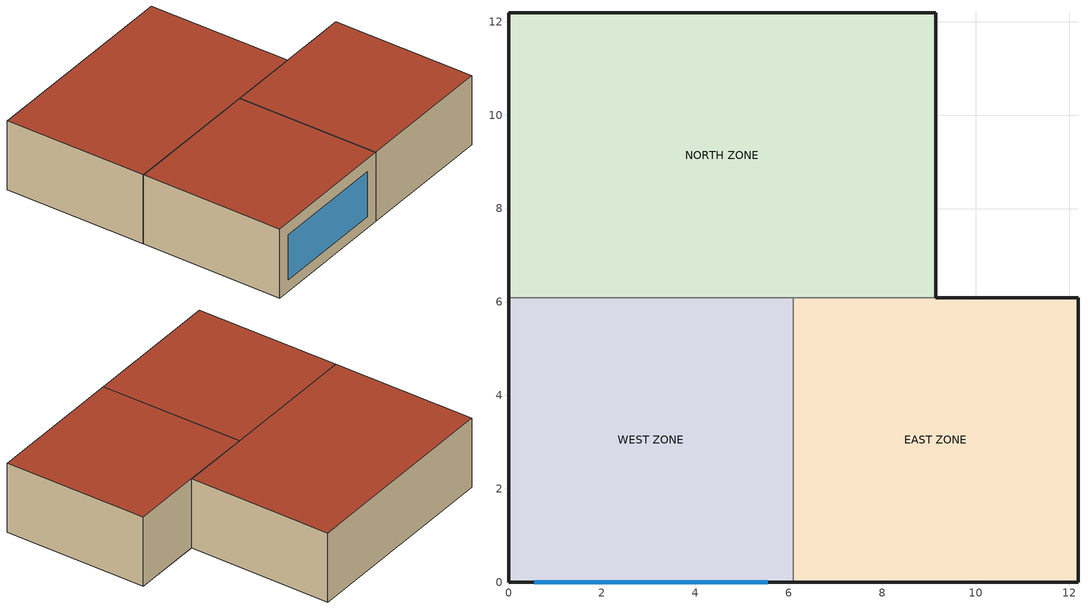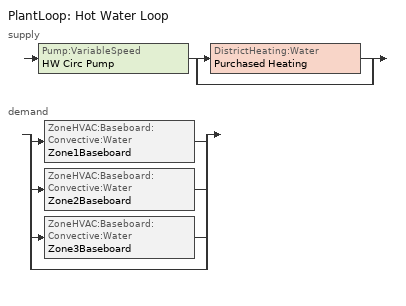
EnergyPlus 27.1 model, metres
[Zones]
WEST ZONE
 floor adiabatic (FLOOR SLAB 8 IN): 0,0 0,6.1 6.1,6.1 6.1,0 z0
 wall outside (EXTWALL80): 0,6.1 0,0 6.1,0 z0:3.05
 wall to NORTH ZONE (PARTITION06): 6.1,6.1 0,6.1 z0:3.05
 wall to EAST ZONE (PARTITION06): 6.1,0 6.1,6.1 z0:3.05
 window (WIN-CON-LIGHT): 0.55,0 5.55,0 z0.5:2.5
 roof outside (ROOF34): 0,6.1 0,0 6.1,0 6.1,6.1 z3.05
EAST ZONE
 floor adiabatic (FLOOR SLAB 8 IN): 6.1,0 6.1,6.1 12.19,6.1 12.19,0 z0
 wall outside (EXTWALL80): 6.1,0 12.19,0 12.19,6.1 9.14,6.1 z0:3.05
 wall to NORTH ZONE (PARTITION06): 9.14,6.1 6.1,6.1 z0:3.05
 roof outside (ROOF34): 6.1,6.1 6.1,0 12.19,0 12.19,6.1 z3.05
NORTH ZONE
 floor adiabatic (FLOOR SLAB 8 IN): 0,6.1 0,12.19 9.14,12.19 9.14,6.1 z0
 wall outside (EXTWALL80): 9.14,6.1 9.14,12.19 0,12.19 0,6.1 z0:3.05
 roof outside (ROOF34): 0,12.19 0,6.1 9.14,6.1 9.14,12.19 z3.05
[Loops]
PlantLoop 'Hot Water Loop'
 supply: Pump:VariableSpeed 'HW Circ Pump' > split
  | DistrictHeating:Water 'Purchased Heating'
  | bypass
 demand: split
  | ZoneHVAC:Baseboard:Convective:Water 'Zone1Baseboard'
  | ZoneHVAC:Baseboard:Convective:Water 'Zone2Baseboard'
  | ZoneHVAC:Baseboard:Convective:Water 'Zone3Baseboard'
  | bypass
[Building]
NONE: North Axis {deg}=0; Terrain=Suburbs; Loads Convergence Tolerance Value {W}=0.04; Temperature Convergence Tolerance Value {deltaC}=0.4; Solar Distribution=FullInteriorAndExterior; Maximum Number of Warmup Days=25; Minimum Number of Warmup Days=6
[Site:Location]
Chicago Ohare Intl Ap IL USA WMO=725300: Latitude {deg}=41.99; Longitude {deg}=-87.91; Time Zone {hr}=-6; Elevation {m}=205
[SizingPeriod:DesignDay] Day of Month=21; Humidity Condition Type=Wetbulb; Barometric Pressure {Pa}=98886; Rain Indicator=No; Snow Indicator=No; Daylight Saving Time Indicator=No; Solar Model Indicator=ASHRAEClearSky
Name | Month | Day Type | Maximum Dry-Bulb Temperature {C} | Daily Dry-Bulb Temperature Range {deltaC} | Wetbulb or DewPoint at Maximum Dry-Bulb {C} | Wind Speed {m/s} | Wind Direction {deg} | Sky Clearness
Chicago Ohare Intl Ap Ann Htg 99% Condns DB | 1 | WinterDesignDay | -16.6 | 0 | -16.6 | 4.9 | 270 | 0
Chicago Ohare Intl Ap Ann Clg 1% Condns DB=>MWB | 7 | SummerDesignDay | 31.6 | 10.5 | 23 | 5.2 | 230 | 1
[Site:GroundTemperature:BuildingSurface]
20.03, 20.03, 20.13, 20.3, 20.43, 20.52, 20.62, 20.77, 20.78, 20.55, 20.44, 20.2
[Material] Thermal Absorptance=0.9
Name | Roughness | Thickness {m} | Conductivity {W/m-K} | Density {kg/m3} | Specific Heat {J/kg-K} | Solar Absorptance | Visible Absorptance
A1 - 1 IN STUCCO | Smooth | 0.0253898 | 0.691831 | 1858.142 | 836.8 | 0.92 | 0.92
C4 - 4 IN COMMON BRICK | Rough | 0.101498 | 0.726422 | 1922.216 | 836.8 | 0.76 | 0.76
E1 - 3 / 4 IN PLASTER OR GYP BOARD | Smooth | 0.01905 | 0.726422 | 1601.846 | 836.8 | 0.92 | 0.92
C6 - 8 IN CLAY TILE | Smooth | 0.203302 | 0.570761 | 1121.292 | 836.8 | 0.82 | 0.82
C10 - 8 IN HW CONCRETE | MediumRough | 0.203302 | 1.729577 | 2242.585 | 836.8 | 0.65 | 0.65
E2 - 1 / 2 IN SLAG OR STONE | Rough | 0.0127102 | 1.435549 | 881.0155 | 1673.6 | 0.55 | 0.55
E3 - 3 / 8 IN FELT AND MEMBRANE | Rough | 0.00954024 | 0.190253 | 1121.292 | 1673.6 | 0.75 | 0.75
B5 - 1 IN DENSE INSULATION | VeryRough | 0.0253898 | 0.0432394 | 91.30524 | 836.8 | 0.5 | 0.5
C12 - 2 IN HW CONCRETE | MediumRough | 0.0509016 | 1.729577 | 2242.585 | 836.8 | 0.65 | 0.65
[WindowMaterial:Glazing]
WIN-LAY-GLASS-LIGHT: Optical Data Type=SpectralAverage; Thickness {m}=0.003; Solar Transmittance at Normal Incidence=0.9; Front Side Solar Reflectance at Normal Incidence=0.031; Back Side Solar Reflectance at Normal Incidence=0.031; Visible Transmittance at Normal Incidence=0.9; Front Side Visible Reflectance at Normal Incidence=0.05; Back Side Visible Reflectance at Normal Incidence=0.05; Infrared Transmittance at Normal Incidence=0; Front Side Infrared Hemispherical Emissivity=0.84; Back Side Infrared Hemispherical Emissivity=0.84; Conductivity {W/m-K}=0.9
[Construction]
EXTWALL80: A1 - 1 IN STUCCO, C4 - 4 IN COMMON BRICK, E1 - 3 / 4 IN PLASTER OR GYP BOARD
PARTITION06: E1 - 3 / 4 IN PLASTER OR GYP BOARD, C6 - 8 IN CLAY TILE, E1 - 3 / 4 IN PLASTER OR GYP BOARD
FLOOR SLAB 8 IN: C10 - 8 IN HW CONCRETE
ROOF34: E2 - 1 / 2 IN SLAG OR STONE, E3 - 3 / 8 IN FELT AND MEMBRANE, B5 - 1 IN DENSE INSULATION, C12 - 2 IN HW CONCRETE
WIN-CON-LIGHT: WIN-LAY-GLASS-LIGHT
[Zone] Type=1; Multiplier=1; Ceiling Height {m}=autocalculate; Volume {m3}=autocalculate
WEST ZONE; EAST ZONE; NORTH ZONE
[People] Number of People Schedule=OFFICE OCCUPANCY; Number of People Calculation Method=people; Fraction Radiant=0.3; Activity Level Schedule=Activity Sch; Carbon Dioxide Generation Rate {m3/s-W}=3.82E-8; Mean Radiant Temperature Calculation Type=EnclosureAveraged; Work Efficiency Schedule=Work Eff Sch; Clothing Insulation Calculation Method=ClothingInsulationSchedule; Clothing Insulation Schedule=Clothing Sch; Air Velocity Schedule=Air Velo Sch; Thermal Comfort Model 1 Type=FANGER
Name | Zone or ZoneList or Space or SpaceList | Number of People
WEST ZONE | WEST ZONE | 25
EAST ZONE | EAST ZONE | 3
NORTH ZONE | NORTH ZONE | 4
[Lights] Schedule=OFFICE LIGHTING; Design Level Calculation Method=LightingLevel; Return Air Fraction=0; Fraction Radiant=0.2; Fraction Visible=0.2; Fraction Replaceable=0
Name | Zone or ZoneList or Space or SpaceList | Lighting Level {W}
EAST ZONE Lights 1 | EAST ZONE | 1464.375
NORTH ZONE Lights 1 | NORTH ZONE | 878.6252
[ElectricEquipment] Schedule=INTERMITTENT; Design Level Calculation Method=EquipmentLevel; Fraction Latent=0; Fraction Radiant=0.3; Fraction Lost=0
Name | Zone or ZoneList or Space or SpaceList | Design Level {W}
WEST ZONE ElecEq 1 | WEST ZONE | 2928.751
EAST ZONE ElecEq 1 | EAST ZONE | 1464.375
NORTH ZONE ElecEq 1 | NORTH ZONE | 2928.751
[ZoneControl:Thermostat] Control Type Schedule=Zone Control Type Sched; Control 1=Heating Setpoint with SB; Control 2=Cooling Setpoint with SB
Name | Zone or ZoneList
Zone 1 Thermostat | WEST ZONE
Zone 2 Thermostat | EAST ZONE
Zone 3 Thermostat | NORTH ZONE
[ThermostatSetpoint:SingleHeating]
Heating Setpoint with SB: Setpoint Temperature Schedule=Heating Setpoints
[ThermostatSetpoint:SingleCooling]
Cooling Setpoint with SB: Setpoint Temperature Schedule=Cooling Setpoints
[ZoneHVAC:WindowAirConditioner] Availability Schedule=CoolingCoilAvailSched; Maximum Supply Air Flow Rate {m3/s}=0.6; Cooling Convergence Tolerance=0.001
Name | Maximum Outdoor Air Flow Rate {m3/s} | Supply Air Fan | DX Cooling Coil | Supply Air Fan Operating Mode Schedule | Fan Placement
Zone1WindAC | 0 | Zone1WindACFan | Zone1WindACDXCoil | CyclingFanSch | BlowThrough
Zone2WindAC | 0 | Zone2WindACFan | Zone2WindACDXCoil | ConstantFanSch | BlowThrough
Zone3WindAC | 0.05 | Zone3WindACFan | Zone3WindACDXCoil | ConstantFanSch | DrawThrough
[ZoneHVAC:EnergyRecoveryVentilator] Availability Schedule=FanAndCoilAvailSched
Name | Heat Exchanger | Supply Air Flow Rate {m3/s} | Exhaust Air Flow Rate {m3/s} | Supply Air Fan | Exhaust Air Fan | Controller
Stand Alone ERV 1 | OA Heat Recovery 1 | 0.05 | 0.05 | Stand Alone ERV Supply Fan | Stand Alone ERV Exhaust Fan | ERV OA Controller 1
Stand Alone ERV 2 | OA Heat Recovery 2 | 0.05 | 0.05 | Stand Alone ERV Supply Fan 2 | Stand Alone ERV Exhaust Fan 2 | ERV OA Controller 2
Stand Alone ERV 3 | OA Heat Recovery 3 | 0.015 | 0.015 | Stand Alone ERV Supply Fan 3 | Stand Alone ERV Exhaust Fan 3
[ZoneHVAC:EnergyRecoveryVentilator:Controller] Temperature High Limit {C}=19; Temperature Low Limit {C}=14; Dewpoint Temperature Limit {C}=13.5; Exhaust Air Temperature Limit=NoExhaustAirTemperatureLimit; Exhaust Air Enthalpy Limit=NoExhaustAirEnthalpyLimit; Time of Day Economizer Flow Control Schedule=OutsideAirEconSched
Name | Electronic Enthalpy Limit Curve | High Humidity Control Flag | Humidistat Control Zone | High Humidity Outdoor Air Flow Ratio | Control High Indoor Humidity Based on Outdoor Humidity Ratio
ERV OA Controller 1 | ElectronicEnthalpyCurveA | Yes | WEST ZONE | 1.2 | Yes
ERV OA Controller 2 |  | No
[ZoneHVAC:Baseboard:Convective:Water] Availability Schedule=FanAndCoilAvailSched; Heating Design Capacity Method=HeatingDesignCapacity; Heating Design Capacity {W}=Autosize; U-Factor Times Area Value {W/K}=500; Convergence Tolerance=0.001
Name | Maximum Water Flow Rate {m3/s}
Zone1Baseboard; Zone3Baseboard | 0.0013
Zone2Baseboard | 0.0012
[Sizing:Zone] Zone Cooling Design Supply Air Temperature Input Method=SupplyAirTemperature; Zone Cooling Design Supply Air Temperature {C}=14; Zone Heating Design Supply Air Temperature Input Method=SupplyAirTemperature; Zone Heating Design Supply Air Temperature {C}=50; Zone Cooling Design Supply Air Humidity Ratio {kgWater/kgDryAir}=0.009; Zone Heating Design Supply Air Humidity Ratio {kgWater/kgDryAir}=0.004; Zone Heating Sizing Factor=0; Zone Cooling Sizing Factor=0; Cooling Design Air Flow Method=DesignDayWithLimit; Heating Design Air Flow Method=DesignDay; Account for Dedicated Outdoor Air System=No; Dedicated Outdoor Air System Control Strategy=NeutralSupplyAir; Dedicated Outdoor Air Low Setpoint Temperature for Design {C}=autosize; Dedicated Outdoor Air High Setpoint Temperature for Design {C}=autosize
Name | Design Specification Outdoor Air Object
WEST ZONE | SZ DSOA Zone 1
EAST ZONE | SZ DSOA Zone 2
NORTH ZONE | SZ DSOA Zone 3
[DesignSpecification:OutdoorAir] Outdoor Air Method=sum; Outdoor Air Flow per Person {m3/s-person}=0.00236; Outdoor Air Flow per Zone Floor Area {m3/s-m2}=0.000305; Outdoor Air Flow per Zone {m3/s}=0
SZ DSOA Zone 1; SZ DSOA Zone 2; SZ DSOA Zone 3
[Zone equipment]
WEST ZONE: Stand Alone ERV 1, Zone1WindAC, Zone1Baseboard
EAST ZONE: Stand Alone ERV 2, Zone2WindAC, Zone2Baseboard
NORTH ZONE: Stand Alone ERV 3, Zone3WindAC, Zone3Baseboard
[Fan:ConstantVolume] Availability Schedule=FanAndCoilAvailSched; Fan Total Efficiency=0.5; Pressure Rise {Pa}=75; Maximum Flow Rate {m3/s}=0.6; Motor Efficiency=0.9; Motor In Airstream Fraction=1
Zone2WindACFan; Zone3WindACFan
[Fan:OnOff]
Zone1WindACFan: Availability Schedule=FanAndCoilAvailSched; Fan Total Efficiency=0.5; Pressure Rise {Pa}=75; Maximum Flow Rate {m3/s}=0.6; Motor Efficiency=0.9; Motor In Airstream Fraction=1
[Fan:SystemModel] Availability Schedule=FanAndCoilAvailSched; Speed Control Method=Discrete; Electric Power Minimum Flow Rate Fraction=0; Motor Efficiency=0.9; Motor In Air Stream Fraction=1; Design Electric Power Consumption {W}=AUTOSIZE; Design Power Sizing Method=TotalEfficiencyAndPressure; Fan Total Efficiency=0.5
Name | Design Maximum Air Flow Rate {m3/s} | Design Pressure Rise {Pa}
Stand Alone ERV Supply Fan; Stand Alone ERV Exhaust Fan | 0.06 | 75
Stand Alone ERV Supply Fan 2; Stand Alone ERV Exhaust Fan 2 | 0.05 | 75
Stand Alone ERV Supply Fan 3; Stand Alone ERV Exhaust Fan 3 | 0.015 | 35
[Coil:Cooling:DX:SingleSpeed] Availability Schedule=CoolingCoilAvailSched; Gross Rated Total Cooling Capacity {W}=10548; Gross Rated Sensible Heat Ratio=0.75; Gross Rated Cooling COP {W/W}=3; Rated Air Flow Rate {m3/s}=0.6; 2023 Rated Evaporator Fan Power Per Volume Flow Rate {W/(m3/s)}=934.4; Total Cooling Capacity Function of Temperature Curve=WindACCoolCapFT; Total Cooling Capacity Function of Flow Fraction Curve=WindACCoolCapFFF; Energy Input Ratio Function of Temperature Curve=WindACEIRFT; Energy Input Ratio Function of Flow Fraction Curve=WindACEIRFFF; Part Load Fraction Correlation Curve=WindACPLFFPLR
Name | Nominal Time for Condensate Removal to Begin {s} | Ratio of Initial Moisture Evaporation Rate and Steady State Latent Capacity | Maximum Cycling Rate {cycles/hr} | Latent Capacity Time Constant {s}
Zone1WindACDXCoil
Zone2WindACDXCoil; Zone3WindACDXCoil | 1000 | 0.4 | 4 | 45
[HeatExchanger:AirToAir:SensibleAndLatent] Availability Schedule=FanAndCoilAvailSched; Sensible Effectiveness at 100% Heating Air Flow=0.76; Latent Effectiveness at 100% Heating Air Flow=0.68; Sensible Effectiveness at 100% Cooling Air Flow=0.76; Latent Effectiveness at 100% Cooling Air Flow=0.68; Supply Air Outlet Temperature Control=Yes; Heat Exchanger Type=Rotary; Frost Control Type=MinimumExhaustTemperature; Threshold Temperature {C}=1.7; Sensible Effectiveness of Heating Air Flow Curve=SenEffectivenessTable; Latent Effectiveness of Heating Air Flow Curve=LatEffectivenessTable; Sensible Effectiveness of Cooling Air Flow Curve=SenEffectivenessTable; Latent Effectiveness of Cooling Air Flow Curve=LatEffectivenessTable
Name | Nominal Supply Air Flow Rate {m3/s} | Nominal Electric Power {W}
OA Heat Recovery 1; OA Heat Recovery 2 | 0.05 | 50
OA Heat Recovery 3 | 0.015 | 40
[Pump:VariableSpeed]
HW Circ Pump: Design Maximum Flow Rate {m3/s}=0.005; Design Pump Head {Pa}=300000; Design Power Consumption {W}=2250; Motor Efficiency=0.87; Fraction of Motor Inefficiencies to Fluid Stream=0; Coefficient 1 of the Part Load Performance Curve=0; Coefficient 2 of the Part Load Performance Curve=1; Coefficient 3 of the Part Load Performance Curve=0; Coefficient 4 of the Part Load Performance Curve=0; Design Minimum Flow Rate {m3/s}=0; Pump Control Type=INTERMITTENT
[DistrictHeating:Water]
Purchased Heating: Nominal Capacity {W}=1000000
[PlantLoop]
Hot Water Loop: Fluid Type=Water; Plant Equipment Operation Scheme=Hot Loop Operation; Maximum Loop Temperature {C}=100; Minimum Loop Temperature {C}=10; Maximum Loop Flow Rate {m3/s}=0.005; Minimum Loop Flow Rate {m3/s}=0; Plant Loop Volume {m3}=autocalculate; Load Distribution Scheme=Optimal
[PlantEquipmentList]
heating plant: Purchased Heating
[PlantEquipmentOperation:HeatingLoad]
Purchased Heating Only: Load Range 1 Lower Limit {W}=0; Load Range 1 Upper Limit {W}=1000000; Range 1 Equipment List=heating plant
[PlantEquipmentOperationSchemes]
Hot Loop Operation: Control Scheme 1=Purchased Heating Only; Control Scheme 1 Schedule=ON
[SetpointManager:Scheduled] Control Variable=Temperature
Name | Schedule | Setpoint Node or NodeList
Hot Water Loop Setpoint Manager | HW Loop Temp Schedule | Hot Water Loop Setpoint Node List
Heat Exchanger Supply Air Temp Manager | Heat Exchanger Supply Air Temp Sch | Heat Exchanger Supply Air Nodes
[Schedule:Compact]
Activity Sch: Through: 12/31, For: AllDays, Until: 24:00, 131.8
Work Eff Sch; CyclingFanSch: Through: 12/31, For: AllDays, Until: 24:00, 0
Clothing Sch; ON; ConstantFanSch: Through: 12/31, For: AllDays, Until: 24:00, 1
Air Velo Sch: Through: 12/31, For: AllDays, Until: 24:00, 0.137
OFFICE OCCUPANCY: Through: 12/31, For: WeekDays SummerDesignDay, Until: 6:00, 0, Until: 7:00, 0.4, Until: 8:00, 0.75, Until: 12:00, 1, Until: 13:00, 0.5, Until: 16:00, 1, Until: 17:00, 0.5, Until: 18:00, 0.1, Until: 24:00, 0, For: AllOtherDays, Until: 24:00, 0
INTERMITTENT: Through: 12/31, For: WeekDays SummerDesignDay, Until: 8:00, 0, Until: 18:00, 1, Until: 24:00, 0, For: AllOtherDays, Until: 24:00, 0
OFFICE LIGHTING: Through: 12/31, For: WeekDays SummerDesignDay, Until: 6:00, 0.05, Until: 7:00, 0.2, Until: 17:00, 1, Until: 18:00, 0.5, Until: 24:00, 0.05, For: AllOtherDays, Until: 24:00, 0.05
HW Loop Temp Schedule: Through: 12/31, For: AllDays, Until: 24:00, 60
FanAndCoilAvailSched: Through: 3/31, For: AllDays, Until: 24:00, 1, Through: 9/30, For: WeekDays SummerDesignDay, Until: 7:00, 0, Until: 17:00, 1, Until: 24:00, 0, For: WinterDesignDay, Until: 24:00, 0, For: AllOtherDays, Until: 24:00, 0, Through: 12/31, For: AllDays, Until: 24:00, 1
CoolingCoilAvailSched: Through: 3/31, For: AllDays, Until: 24:00, 0, Through: 9/30, For: WeekDays SummerDesignDay, Until: 7:00, 0, Until: 17:00, 1, Until: 24:00, 0, For: WinterDesignDay, Until: 24:00, 0, For: AllOtherDays, Until: 24:00, 0, Through: 12/31, For: AllDays, Until: 24:00, 0
Heating Setpoints: Through: 12/31, For: AllDays, Until:  7:00, 15, Until: 17:00, 20, Until: 24:00, 15
Cooling Setpoints: Through: 12/31, For: AllDays, Until:  7:00, 30, Until: 17:00, 24, Until: 24:00, 30
Zone Control Type Sched: Through: 3/31, For: AllDays, Until: 24:00, 1, Through: 9/30, For: AllDays, Until: 24:00, 2, Through: 12/31, For: AllDays, Until: 24:00, 1
Heat Exchanger Supply Air Temp Sch: Through: 12/31, For: AllDays, Until: 24:00, 14
OutsideAirEconSched: Through: 12/31, For: AllDays, Until: 7:00, 0, Until: 7:30, 1, Until: 24:00, 0
[Table:IndependentVariable]
airFlowRatio: Linear, Linear, 0, 10, Dimensionless, 0.75, 1
[Table:IndependentVariableList]
effectiveness_IndependentVariableList: airFlowRatio
[Table:Lookup]
SenEffectivenessTable: effectiveness_IndependentVariableList, DivisorOnly, 0.76, 0, 10, Dimensionless, 0.81, 0.76
LatEffectivenessTable: effectiveness_IndependentVariableList, DivisorOnly, 0.68, 0, 10, Dimensionless, 0.73, 0.68
[Curve:Quadratic]
Name | Coefficient1 Constant | Coefficient2 x | Coefficient3 x**2 | Minimum Value of x | Maximum Value of x
WindACCoolCapFFF | 0.8 | 0.2 | 0 | 0.5 | 1.5
WindACEIRFFF | 1.1552 | -0.1808 | 0.0256 | 0.5 | 1.5
WindACPLFFPLR | 0.85 | 0.15 | 0 | 0 | 1
[Curve:Cubic]
ElectronicEnthalpyCurveA: Coefficient1 Constant=0.013427; Coefficient2 x=-0.00047892; Coefficient3 x**2=5.3352e-05; Coefficient4 x**3=-1.8103e-06; Minimum Value of x=16.6; Maximum Value of x=29.13
[Curve:Biquadratic] Minimum Value of x=12.77778; Maximum Value of x=23.88889; Minimum Value of y=18; Maximum Value of y=46.11111; Input Unit Type for X=Temperature; Input Unit Type for Y=Temperature; Output Unit Type=Dimensionless
Name | Coefficient1 Constant | Coefficient2 x | Coefficient3 x**2 | Coefficient4 y | Coefficient5 y**2 | Coefficient6 x*y
WindACCoolCapFT | 0.942588 | 0.00954335 | 0.00068377 | -0.0110427 | 5.249e-06 | -9.72e-06
WindACEIRFT | 0.342414 | 0.034885 | -0.0006237 | 0.00497722 | 0.000437951 | -0.000728028
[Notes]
HVACStandAloneERV_Economizer.idf
Basic file description:  1 story building divided into 3 interior conditioned zones. Roof with no plenum.
No ground contact with floor.
Highlights:              Basic test of the stand alone energy recovery ventilator and its
economizer (free cooling) controller. An example economizer schedule is also used
between 7:00 am and 7:30 am to represent how a "push-button" type economizer may
be used. Heat recovery is suspended when economizer schedule values are greater than 0.
The west zone uses increased air flow for high humidity control where the
outdoor air flow rate is increased when indoor relative humidity is above the humidistat
set point and the outdoor air humidity ratio is lower than the indoor air humidity ratio.
The north zone also shows the use of a stand alone ERV that does not use an ERV OA controller.
Simulation Location/Run: Chicago Ohare Intl Ap IL USA WMO=725300, 2 design days, 2 run periods.
Run Control executes the design days only.
Location:                Chicago, IL
Design Days:             Chicago Ohare Intl Ap IL USA Annual Heating 99%, MaxDB=-16.6°C
Chicago Ohare Intl Ap IL USA Annual Cooling (DB=>MWB) 1%, MaxDB=31.6°C MWB=23°C
Run Period (Weather File): Winter 1/14, Summer 7/7.
Run Control:             No Zone or System sizing required (design days only, see RUN CONTROL object)
Building: Single floor rectangular L-shaped building 40 ft south wall, 40 ft west wall, zone height 10 feet.
There is a single window in the West zone south wall. The walls are 1 in stucco over 4 in common brick
and gypboard. The roof is a built up roof with 1/2 in stone over 3/8 in felt over 1 in dense insulation
supported by 2 in heavy weight concrete. The window is single pane 3mm clear.
The window to wall ratio is approximately 0.07.
The building is oriented due north.
Floor Area:        130.1 m2 (1403 ft2)
Number of Stories: 1
Zone Description Details:
|        West        |         East           |    window = *
Internal gains description:     ZONE West   - lighting is 0 watts, equip is 2928.751 watts, 25 occupants
Internal gains description:     ZONE North  - lighting is 878.6252 watts, equip is 2928.751 watts, 4 occupants
Internal gains description:     ZONE East   - lighting is 1464.375 watts, equip is 1464.375 watts, 3 occupants
Interzone Surfaces:             3 interzone surfaces (see diagram)
Internal Mass:                  None
Windows:                        1 - single pane clear 3mm glass
Detached Shading:               None
Daylight:                       None
Natural Ventilation:            None
Compact Schedules:              Yes
Solair Distribution:            FullInteriorAndExterior
HVAC:                           3 zone central system using single air loop. DX cooling coil and gas heating coil.
Thermostat setting at 20 C in winter with 15 C set back temperature, 24 C in summer
with 30 C set back temperature. Cooling coil off in winter, heating coil on all year.
Humidistat is set at 50% all year.
Zonal Equipment:                DIRECT AIR
Central Air Handling Equipment: Yes
System Equipment Autosize:      No (chilled water loop volume is autosized although not used)
Purchased Cooling:              No
Purchased Heating:              No
Purchased Chilled Water:        No
Purchased Hot Water:            Yes
HVAC System:                    ZoneHVAC:WindowAirConditioner
Coils:                          Coil:Cooling:DX:SingleSpeed, Coil:Heating:Fuel
Pumps:                          None
Boilers:                        None
Chillers:                       None
Towers:                         None
Standard Reports:               None
Timestep or Hourly Variables:   Timestep
Time bins Report:               None
HTML Report:                    None
Environmental Emissions:        None
Utility Tariffs:                None
